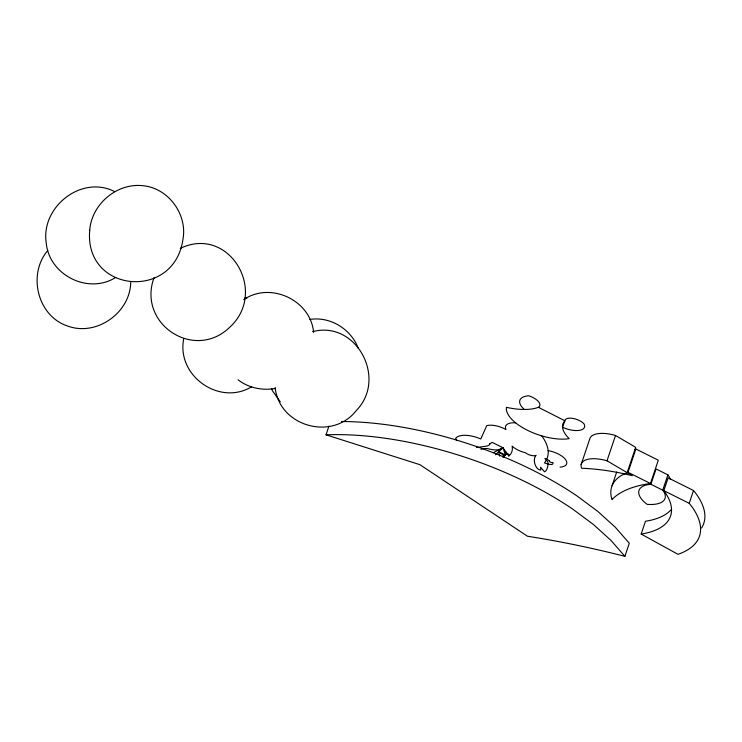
<?xml version="1.0" encoding="UTF-8"?>
<svg xmlns="http://www.w3.org/2000/svg" width="742" height="742" viewBox="0 0 742 742"><rect width="100%" height="100%" fill="white"/><g stroke="black" fill="none" stroke-linecap="round" stroke-linejoin="round"><path stroke-width="1.11" d="M130.731 281.635C130.74 312.465 96.645 336.803 67.605 326.026C37.35 316.027 27.435 274.317 47.766 250.481M183.766 338.5C176.077 375.6 219.317 406.356 251.64 386.767M476.587 447.556L486.214 446.155A11.436 4.962 18.6 0 0 489.868 443.874L489.943 443.549M154.076 277.573C137.029 323.772 194.079 361.363 229.436 327.547C268.808 291.986 229.12 224.835 180.26 248.385M341.385 421.53A214.252 92.917 18.6 0 1 577.016 495.962L597.774 511.386L615.322 527.265L629.299 543.255L624.903 556.342A500.692 217.128 18.6 0 0 527.441 536.234L419.963 464.705L326.026 434.821L328.956 426.103M581.144 464.548L589.658 439.236A25.794 11.186 18.6 0 1 615.526 435.471L635.681 447.352L627.166 472.663M607.002 460.791L632.24 475.659L623.512 473.656A134.07 58.145 18.6 0 0 581.663 468.258A25.794 11.186 18.6 0 1 607.002 460.791L615.526 435.471M612.076 485.76L616.704 471.995M628.02 472.302L635.866 449.003L658.302 460.207L650.465 483.506A137.789 59.759 18.6 0 0 611.983 499.552A92.156 39.966 18.6 0 1 621.703 475.288L628.02 472.302L650.465 483.506M667.883 474.843L662.727 490.174A30.125 13.068 18.6 0 1 647.135 504.356A30.858 13.384 18.6 0 1 650.901 484.276L656.058 468.944L667.883 474.843A30.125 13.068 18.6 0 1 670.239 479.323M641.171 534.064A95.338 41.348 18.6 0 0 663.84 490.647L668.143 477.848L693.52 490.508L689.207 503.308A112.552 48.814 18.6 0 1 677.984 554.32L641.171 534.064L645.475 521.264A95.338 41.348 18.6 0 0 671.269 509.504M502.742 457.118L503.577 455.3L503.521 457.137L505.395 455.013A11.455 3.153 -63.5 0 1 508.789 455.987L509.466 455.44A11.047 9.479 55.1 0 0 512.128 446.072A15.063 6.53 18.6 0 0 525.438 452.722A6.845 2.968 18.6 0 0 536.104 455.375A7.856 4.665 75.1 0 0 534.954 464.167A7.856 4.665 75.1 0 0 540.788 470.029L540.556 467.21L544.535 471.838A8.051 4.285 -89 0 0 547.874 461.923L544.851 458.408L549.544 460.754A1.901 0.825 18.6 0 0 550.378 462.127A1.901 0.825 18.6 0 0 552.809 462.387A19.088 4.285 30.3 0 1 544.415 462.869A82.798 35.904 18.6 0 0 541.743 435.869M495.443 454.772L503.002 447.769L508.789 455.987M489.868 443.874L492.094 442.325L503.002 447.769L505.395 455.013L498.707 451.748L499.579 456.144M493.078 452.768L503.002 447.769L499.051 449.717A16.741 7.262 18.6 0 1 487.531 448.576A14.358 6.224 18.6 0 0 481.02 449.327M115.669 277.452C88.335 294.732 49.213 275.199 46.245 243.051C40.569 207.092 81.388 174.778 114.351 191.455M243.645 299.657C270.394 281.357 310.657 300.065 313.616 332.37M635.004 449.364L635.866 449.003M312.595 331.646C356.373 320.062 387.454 378.522 356.448 410.363C332.583 441.388 279.317 426.604 275.124 387.565M275.551 388.391C262.547 390.83 248.589 388.02 238.08 379.793M505.896 451.878L504.43 452.091L509.466 455.44M309.831 319.45C330.209 316.175 351.087 329.114 358.228 348.23M244.897 297.811L246.817 298.377M650.901 484.276L662.727 490.174M663.84 490.647L689.207 503.308M538.414 407.321L564.875 420.77A10.546 4.573 18.6 0 1 573.037 418.423A10.546 4.573 18.6 0 1 584.204 424.164A16.871 7.318 18.6 0 1 579.14 430.397A16.871 7.318 18.6 0 1 562.547 427.299L564.875 420.77A41.162 17.854 18.6 0 0 569.188 438.652A39.289 17.038 18.6 0 1 527.395 430.249A39.289 17.038 18.6 0 1 506.434 407.33A46.765 20.275 18.6 0 0 538.414 407.321A13.597 5.899 18.6 0 0 528.805 395.774A22.881 9.924 18.6 0 0 524.371 409.463M498.707 451.748L504.477 455.959M624.903 556.342L610.916 540.343L593.368 524.464L572.611 509.04A214.252 92.917 18.6 0 0 326.026 434.821M280.3 401.821L272.286 390.487L271.6 388.585M693.52 490.508A112.552 48.814 18.6 0 1 701.607 527.961M515.625 422.829A17.474 7.578 18.6 0 0 505.97 429.562A15.434 6.697 18.6 0 0 486.733 425.63L480.788 438.986A19.969 8.663 18.6 0 0 455.616 438.457A14.015 6.075 18.6 0 0 457.053 440.609M548.125 450.607A16.315 7.077 18.6 0 1 565.58 459.632A16.315 7.077 18.6 0 1 560.071 467.117M89.726 230.224C84.022 292.83 173.869 301.02 182.857 239.824C187.856 214.995 168.833 188.487 143.605 185.769C117.292 182.439 91.702 203.874 89.726 230.224"/></g></svg>
